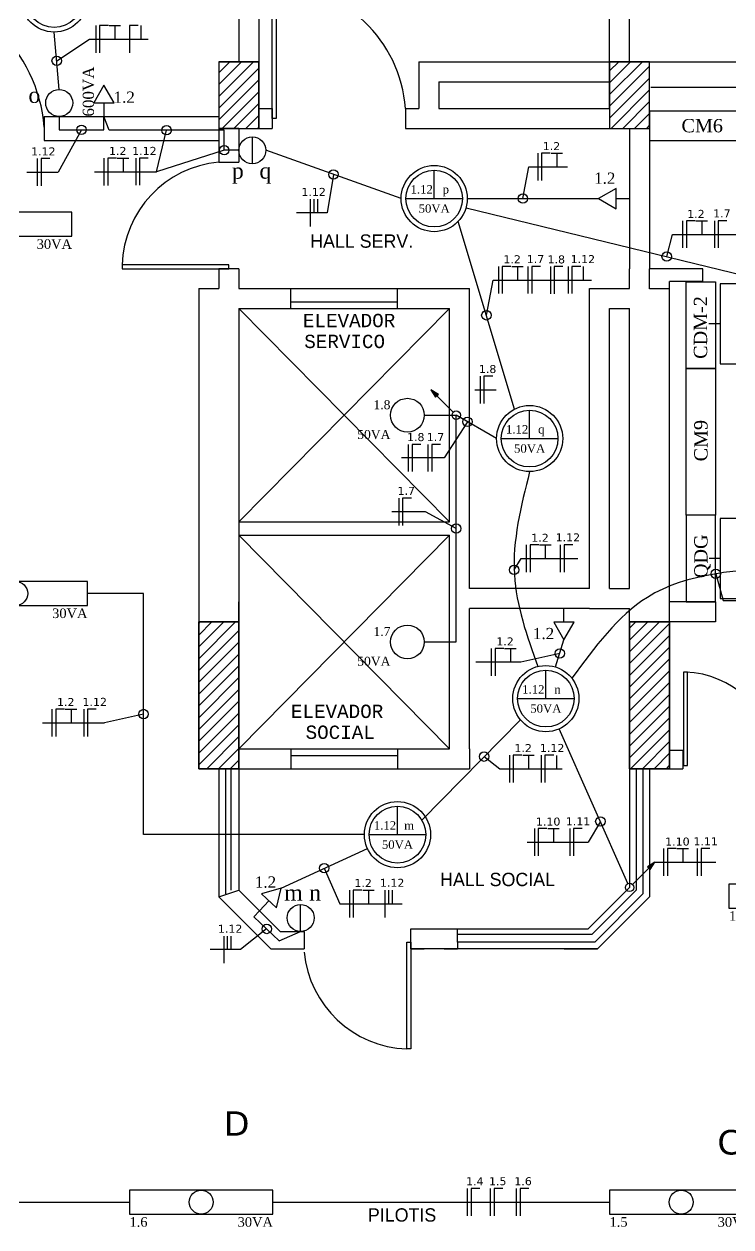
# Model space of a CAD drawing. Extents: x -175055 to -48386, y 10342 to 134050.
# Drawn here: x -68316 to -63015, y 116750 to 125768 of the extents above; entities that cross this region are included whole.
import ezdxf
from ezdxf.enums import TextEntityAlignment as Align

# ---------------------------------------------------------------- set-up
doc = ezdxf.new("R2010")
doc.units = 0
doc.header["$LTSCALE"] = 50
doc.header["$MEASUREMENT"] = 0
doc.layers.get('0').update_dxf_attribs({"linetype": 'CONTINUOUS'})
for name, color, linetype in [('ABE', 7, 'CONTINUOUS'), ('Eletrodutos', 6, 'CONTINUOUS'), ('Inst. Elétricas', 80, 'CONTINUOUS'), ('LOU', 7, 'CONTINUOUS'), ('SIMBOLOGIA', 1, 'CONTINUOUS'), ('TX-M', 5, 'CONTINUOUS')]:
    doc.layers.add(name, color=color, linetype=linetype)
doc.styles.add('JMS1', font='times.ttf')
doc.styles.add('MONOTXT', font='monotxt', dxfattribs={"height": 158.003165})
doc.styles.add('TECHNICLIGHT', font='tel_____.pfb', dxfattribs={"height": 2})

# ---------------------------------------------------------------- blocks, each defined once
blk = doc.blocks.new('*X7')
at = {"color": 0}
for p, q in [((-1509.86, 1239.02), (-1483.88, 1265)), ((-1509.86, 1247.86), (-1492.72, 1265)), ((-1509.86, 1256.7), (-1501.56, 1265)), ((-1216.75, 1258.13), (-1209.87, 1265)), ((-1216.75, 1249.29), (-1201.03, 1265)), ((-1216.75, 1240.45), (-1192.2, 1265)), ((-1509.86, 1230.18), (-1479.86, 1260.18)), ((-1216.75, 1231.61), (-1186.75, 1261.61)), ((-1509.86, 1221.34), (-1479.86, 1251.34)), ((-1216.75, 1222.77), (-1186.75, 1252.77)), ((-1507.36, 1215), (-1479.86, 1242.5)), ((-1215.68, 1215), (-1186.75, 1243.93)), ((-1498.52, 1215), (-1479.86, 1233.66)), ((-1206.84, 1215), (-1186.75, 1235.09)), ((-1489.68, 1215), (-1479.86, 1224.82)), ((-1198, 1215), (-1186.75, 1226.25)), ((-1480.84, 1215), (-1479.86, 1215.99)), ((-1189.16, 1215), (-1186.75, 1217.42))]:
    blk.add_line(p, q, dxfattribs=at)
blk = doc.blocks.new('*X3')
at = {"color": 0}
for p, q in [((-1524.86, 817.43), (-1497.29, 845)), ((-1524.86, 826.27), (-1506.13, 845)), ((-1524.86, 835.11), (-1514.97, 845)), ((-1524.86, 843.95), (-1523.81, 845)), ((-1524.86, 808.59), (-1494.86, 838.59)), ((-1524.86, 799.75), (-1494.86, 829.75)), ((-1524.86, 790.92), (-1494.86, 820.92)), ((-1524.86, 782.08), (-1494.86, 812.08)), ((-1524.86, 773.24), (-1494.86, 803.24)), ((-1524.86, 764.4), (-1494.86, 794.4)), ((-1524.86, 755.56), (-1494.86, 785.56)), ((-1524.86, 746.72), (-1494.86, 776.72)), ((-1524.86, 737.88), (-1494.86, 767.88)), ((-1518.9, 735), (-1494.86, 759.04)), ((-1510.06, 735), (-1494.86, 750.2)), ((-1501.23, 735), (-1494.86, 741.37))]:
    blk.add_line(p, q, dxfattribs=at)
blk = doc.blocks.new('*X1')
at = {"color": 0}
for p, q in [((425.02, 1600.58), (447.41, 1622.97)), ((425.02, 1609.42), (438.57, 1622.97)), ((425.02, 1618.26), (429.73, 1622.97)), ((425.02, 1591.74), (455.02, 1621.74)), ((425.02, 1582.91), (455.02, 1612.91)), ((425.02, 1574.07), (455.02, 1604.07)), ((425.02, 1565.23), (455.02, 1595.23)), ((425.02, 1556.39), (455.02, 1586.39)), ((425.02, 1547.55), (455.02, 1577.55)), ((425.02, 1538.71), (455.02, 1568.71)), ((425.02, 1529.87), (455.02, 1559.87)), ((425.02, 1521.03), (455.02, 1551.03)), ((425.79, 1512.97), (455.02, 1542.19)), ((434.63, 1512.97), (455.02, 1533.36)), ((443.47, 1512.97), (455.02, 1524.52)), ((452.31, 1512.97), (455.02, 1515.68))]:
    blk.add_line(p, q, dxfattribs=at)
blk = doc.blocks.new('A$C37370DF5')
at = {"linetype": 'Continuous'}
for p, q in [((0, 0), (0, 126)), ((-126, 0), (126, 0))]:
    blk.add_line(p, q, dxfattribs=at)
for radius in [147, 126]:
    blk.add_circle((0, 0), radius, dxfattribs=at)
at = {"linetype": 'Continuous', "style": 'JMS1'}
for tag, p in [('CIRC.', (-55.5, 41.2)), ('CMD', (51.8, 41.2)), ('POT.', (0, -44.1))]:
    blk.add_attdef(tag, text='', height=37.5, dxfattribs=at).set_placement(p, align=Align.MIDDLE_CENTER)
blk = doc.blocks.new('A$C7A1A14DC')
at = {"layer": 'SIMBOLOGIA'}
blk.add_line((0.0968, 0), (0, 0), dxfattribs=at)
blk.add_lwpolyline([(0.2219, 0), (0.0968, 0.0723), (0.0968, -0.0723)], close=True, dxfattribs=at)
at = {"layer": 'SIMBOLOGIA', "linetype": 'Continuous', "style": 'JMS1'}
blk.add_attdef('POT', text='', height=0.08, dxfattribs=at).set_placement((0.177, 0.1099), align=Align.MIDDLE_LEFT)
blk.add_attdef('CIRC.', (0.177, -0.1449), '', height=0.08, dxfattribs=at)
blk = doc.blocks.new('A$C6210122E')
at = {"linetype": 'Continuous'}
blk.add_lwpolyline([(-300, -50), (300, -50), (300, 50), (-300, 50)], close=True, dxfattribs=at)
blk.add_circle((0, 0), 50, dxfattribs=at)
at = {"linetype": 'Continuous', "style": 'JMS1'}
for tag, p in [('CMD', (300, 83)), ('POT.', (300, -83))]:
    blk.add_attdef(tag, text='', height=40, dxfattribs=at).set_placement(p, align=Align.MIDDLE_RIGHT)
blk.add_attdef('CIRC.', text='', height=40, dxfattribs=at).set_placement((-300, -83), align=Align.MIDDLE_LEFT)
blk = doc.blocks.new('A$C2AD67FED')
at = {"layer": 'SIMBOLOGIA', "linetype": 'Continuous'}
blk.add_circle((60, 0), 60, dxfattribs=at)
at = {"layer": 'SIMBOLOGIA', "linetype": 'Continuous', "style": 'JMS1'}
blk.add_attdef('CIRC.1', text='', height=70, dxfattribs=at).set_placement((143.7, 0), align=Align.MIDDLE_LEFT)
blk = doc.blocks.new('FASE')
at = {"layer": 'Inst. Elétricas'}
blk.add_line((-21.1, 103.8), (-21.1, -100.4), dxfattribs=at)
blk = doc.blocks.new('NEUTRO')
at = {"layer": 'Inst. Elétricas'}
blk.add_lwpolyline([(66.3, 41.2), (0.9, 41.2), (0.9, -163)], dxfattribs=at)
blk = doc.blocks.new('A$C09D210CD')
at = {"layer": 'SIMBOLOGIA', "linetype": 'Continuous'}
blk.add_line((0, 0), (120, 0), dxfattribs=at)
blk.add_circle((60, 0), 60, dxfattribs=at)
at = {"layer": 'SIMBOLOGIA', "linetype": 'Continuous', "style": 'JMS1'}
blk.add_attdef('CIRC.1', text='', height=70, dxfattribs=at).set_placement((116.1, 31.6), align=Align.BOTTOM_LEFT)
blk.add_attdef('CIRC.2', text='', height=70, dxfattribs=at).set_placement((116.1, -38.1), align=Align.TOP_LEFT)
blk = doc.blocks.new('TERRA')
at = {"layer": 'Inst. Elétricas'}
for p, q in [((15, 22.1), (100.8, 22.1)), ((57.9, 22.1), (57.9, -80))]:
    blk.add_line(p, q, dxfattribs=at)
blk = doc.blocks.new('A$C42C2322C')
at = {"linetype": 'Continuous'}
blk.add_hatch(color=256, dxfattribs=at).paths.add_polyline_path([(89.9, 89.9), (63.7, 73.5), (73.5, 63.7)])
blk.add_line((10.6, 10.6), (68.6, 68.6), dxfattribs=at)
blk.add_lwpolyline([(73.5, 63.7), (89.9, 89.9), (63.7, 73.5)], close=True, dxfattribs=at)
blk.add_circle((0, 0), 15, dxfattribs=at)
blk = doc.blocks.new('A$C7BD834D8')
blk.add_line((112.5, 0), (0, 0))
blk.add_circle((187.5, 0), 75)
at = {"linetype": 'Continuous', "style": 'JMS1'}
for tag, p in [('POT.', (262.9, 65.6)), ('CIRC.', (262.9, -46.7))]:
    blk.add_attdef(tag, text='', height=40, dxfattribs=at).set_placement(p, align=Align.MIDDLE_LEFT)
blk.add_attdef('CMD', text='', height=40, dxfattribs=at).set_placement((187.5, -104), align=Align.MIDDLE_CENTER)

msp = doc.modelspace()

# ---------------------------------------------------------------- linework, layer by layer
for p, q in [((-68071.2, 125492.7), (-67824, 125655)), ((-67824, 125655), (-67386, 125655)), ((-67885.1, 124975.5), (-68061, 124657)), ((-67321.8, 124661), (-67246.5, 124972)), ((-66815, 124821.7), (-67321.8, 124661)), ((-68293.9, 124657), (-68061, 124657)), ((-67787.5, 124661), (-67321.8, 124661)), ((-65995.4, 124640.7), (-66043, 124353)), ((-64575, 124459.6), (-64530, 124697)), ((-64530, 124697), (-64240, 124697)), ((-66043, 124353), (-66272, 124353)), ((-63496.4, 124024.5), (-63452, 124191)), ((-63452, 124191), (-62664, 124191)), ((-63224.4, 123933.7), (-63624.4, 123933.7)), ((-63624.4, 123783.7), (-63624.4, 123933.7)), ((-63224.4, 123837), (-63224.4, 123933.7)), ((-64849, 123584.6), (-64798, 123849)), ((-64798, 123849), (-64061, 123849)), ((-63224.4, 123837), (-63474.4, 123837)), ((-63474.4, 123783.7), (-63474.4, 123837)), ((-63474.4, 123783.7), (-63624.4, 123783.7)), ((-64934.7, 123025.2), (-64775, 123025.2)), ((-64990.5, 122786.8), (-65165, 122515)), ((-65165, 122515), (-65485, 122515)), ((-65306, 122112), (-65557, 122112)), ((-65074.4, 121985.5), (-65305, 122112)), ((-64640.6, 121675.5), (-64588.8, 121761.1)), ((-64588.8, 121761.1), (-64163, 121761.1)), ((-63128.4, 121646.5), (-63073.8, 121446.1)), ((-63129.4, 121435.5), (-63474.4, 121435.5)), ((-63129.4, 121435.5), (-63129.4, 121285.5)), ((-63073.8, 121446.1), (-62608.1, 121446.1)), ((-63129.4, 121285.5), (-63474.4, 121285.5)), ((-64298.4, 121049.7), (-64590, 120984)), ((-64590, 120984), (-64929, 120984)), ((-67420, 120595.3), (-67711.6, 120529.5)), ((-68177.3, 120529.5), (-67711.6, 120529.5)), ((-64866.2, 120275.8), (-64747, 120184)), ((-64747, 120184), (-64281.3, 120184)), ((-63993.9, 119789.8), (-64086, 119635)), ((-64542, 119635), (-64086, 119635)), ((-66064.7, 119439), (-65947, 119173)), ((-63584.7, 119485.2), (-63128.7, 119485.2)), ((-65947, 119173), (-65481.3, 119173)), ((-66497.5, 118985.6), (-66692, 118829)), ((-66692, 118829), (-66921, 118829))]:
    msp.add_line(p, q)
at = {"color": 4}
for centre in [(-68071.2, 125492.7), (-67885.1, 124975.5), (-67246.5, 124972), (-66815, 124821.7), (-65995.4, 124640.7), (-64575, 124459.6), (-63496.4, 124024.5), (-64849, 123584.6), (-64990.5, 122786.8), (-65074.4, 121985.5), (-64640.6, 121675.5), (-63128.4, 121646.5), (-64298.4, 121049.7), (-67420, 120595.3), (-64866.2, 120275.8), (-63993.9, 119789.8), (-66064.7, 119439), (-66495.7, 118983.9)]:
    msp.add_circle(centre, 35.3, dxfattribs=at)
at = {"layer": 'ABE', "color": 7}
for p, q in [((-66705.5, 127033.7), (-66705.5, 125485.5)), ((-66555.5, 127033.7), (-66555.5, 125135.5)), ((-63924.4, 125135.5), (-63924.4, 127033.7)), ((-63774.4, 125485.5), (-63774.4, 127033.7)), ((-66855.5, 125485.5), (-66555.5, 125485.5)), ((-66855.5, 125485.5), (-66855.5, 124733.7)), ((-65355.5, 125485.5), (-65355.5, 125135.5)), ((-65355.5, 125485.5), (-63624.4, 125485.5)), ((-63624.4, 125485.5), (-60874.4, 125485.5)), ((-65205.5, 125335.5), (-65205.5, 125135.5)), ((-65205.5, 125335.5), (-63924.4, 125335.5)), ((-63614.4, 125295.5), (-61024.4, 125295.5)), ((-66555.5, 125135.5), (-66555.5, 124985.5)), ((-66555.5, 125135.5), (-66455.5, 125135.5)), ((-66455.5, 125135.5), (-66455.5, 124985.5)), ((-65455.5, 125135.5), (-65355.5, 125135.5)), ((-65455.5, 125135.5), (-65455.5, 124985.5)), ((-65205.5, 125135.5), (-63924.4, 125135.5)), ((-65205.5, 125135.5), (-63924.4, 125135.5)), ((-63924.4, 125135.5), (-63924.4, 124985.5)), ((-68164.4, 125075.5), (-68164.4, 124895.5)), ((-68164.4, 125075.5), (-66855.5, 125075.5)), ((-63624.4, 125009.6), (-63624.4, 123933.7)), ((-66705.5, 124985.5), (-66855.5, 124985.5)), ((-66705.5, 124985.5), (-66705.5, 124733.7)), ((-66705.5, 124985.5), (-66705.5, 124733.7)), ((-66705.5, 124985.5), (-66455.5, 124985.5)), ((-65455.5, 124985.5), (-63774.4, 124985.5)), ((-63774.4, 124985.5), (-63774.4, 123933.7)), ((-63774.4, 124985.5), (-63624.4, 124985.5)), ((-68164.4, 124895.5), (-66855.5, 124895.5)), ((-66855.5, 124733.7), (-66705.5, 124733.7)), ((-66705.5, 123933.7), (-66855.5, 123933.7)), ((-66855.5, 123933.7), (-66855.5, 123785.5)), ((-66705.5, 123933.7), (-66705.5, 123785.5)), ((-66705.5, 123933.7), (-66705.5, 123933.7)), ((-66705.5, 123933.7), (-66705.5, 123785.5)), ((-63774.4, 123785.5), (-63774.4, 123933.7)), ((-67005.5, 123785.5), (-66855.5, 123785.5)), ((-67005.5, 123785.5), (-67005.5, 120335.5)), ((-66705.5, 123785.5), (-64974.4, 123785.5)), ((-66315, 123635.5), (-66315, 123785.5)), ((-65515, 123635.5), (-65515, 123785.5)), ((-64974.4, 121535.5), (-64974.4, 123785.5)), ((-64074.4, 123785.5), (-63774.4, 123785.5)), ((-64074.4, 121535.5), (-64074.4, 123785.5)), ((-63474.4, 120335.5), (-63474.4, 123783.7)), ((-66315, 123685.5), (-65515, 123685.5)), ((-66705.5, 123635.5), (-65124.4, 123635.5)), ((-66705.5, 123635.5), (-66705.5, 120335.5)), ((-66705.5, 122035.5), (-65124.4, 123635.5)), ((-66705.5, 123635.5), (-65124.4, 122035.5)), ((-65124.4, 122035.5), (-65124.4, 123635.5)), ((-63924.4, 123635.5), (-63774.4, 123635.5)), ((-63924.4, 123635.5), (-63774.4, 123635.5)), ((-63924.4, 121535.5), (-63924.4, 123635.5)), ((-63774.4, 121535.5), (-63774.4, 123635.5)), ((-63774.4, 121535.5), (-63774.4, 123635.5)), ((-66705.5, 122035.5), (-65124.4, 122035.5)), ((-66705.5, 121935.5), (-65124.4, 121935.5)), ((-66705.5, 120335.5), (-65124.4, 121935.5)), ((-66705.5, 121935.5), (-65124.4, 120335.5)), ((-65124.4, 120335.5), (-65124.4, 121935.5)), ((-64074.4, 121535.5), (-64974.4, 121535.5)), ((-63924.4, 121535.5), (-63774.4, 121535.5)), ((-67005.5, 121435.5), (-67005.5, 120335.5)), ((-67005.5, 121435.5), (-67005.5, 120335.5)), ((-67005.5, 121435.5), (-67005.5, 120335.5)), ((-66705.5, 120335.5), (-66705.5, 121435.5)), ((-66705.5, 120335.5), (-66705.5, 121435.5)), ((-66705.5, 120335.5), (-66705.5, 121385.5)), ((-64074.4, 121385.5), (-64974.4, 121385.5)), ((-64974.4, 120335.5), (-64974.4, 121385.5)), ((-64074.4, 121385.5), (-63774.4, 121385.5)), ((-63774.4, 120335.5), (-63774.4, 121385.5)), ((-67005.5, 121285.5), (-66705.5, 121285.5)), ((-67005.5, 121285.5), (-66705.5, 121285.5)), ((-67005.5, 120185.5), (-67005.5, 121285.5)), ((-67005.5, 120185.5), (-67005.5, 121285.5)), ((-66705.5, 121285.5), (-66705.5, 120185.5)), ((-66705.5, 121285.5), (-66705.5, 120185.5)), ((-63474.4, 121285.5), (-63774.4, 121285.5)), ((-63474.4, 121285.5), (-63774.4, 121285.5)), ((-63774.4, 121285.5), (-63774.4, 120185.5)), ((-63774.4, 121285.5), (-63774.4, 120185.5)), ((-63474.4, 120185.5), (-63474.4, 121285.5)), ((-63474.4, 120185.5), (-63474.4, 121285.5)), ((-66705.5, 120335.5), (-65124.4, 120335.5)), ((-66315, 120335.5), (-66315, 120185.5)), ((-65515, 120335.5), (-65515, 120185.5)), ((-64974.4, 120335.5), (-64974.4, 120185.5)), ((-63474.4, 120325.5), (-63374.4, 120325.5)), ((-63374.4, 120325.5), (-63374.4, 120185.5)), ((-66315, 120285.5), (-65515, 120285.5)), ((-66705.5, 120185.5), (-67005.5, 120185.5)), ((-66705.5, 120185.5), (-67005.5, 120185.5)), ((-66855.5, 120185.5), (-66705.5, 120185.5)), ((-66855.5, 120185.5), (-66855.5, 119226)), ((-66805.5, 120185.5), (-66805.5, 119246.7)), ((-66764.4, 120185.5), (-66764.4, 119275.5)), ((-66705.5, 120185.5), (-64974.4, 120185.5)), ((-66704.4, 120185.5), (-66704.4, 119275.5)), ((-63774.4, 120185.5), (-63774.4, 119295.5)), ((-63774.4, 120185.5), (-63474.4, 120185.5)), ((-63774.4, 120185.5), (-63474.4, 120185.5)), ((-63624.4, 120185.5), (-63774.4, 120185.5)), ((-63724.4, 120185.5), (-63724.4, 119275.5)), ((-63674.4, 120185.5), (-63674.4, 119246.7)), ((-63624.4, 120185.5), (-63624.4, 119226)), ((-63474.4, 120185.5), (-63374.4, 120185.5)), ((-66465, 118835.5), (-66855.5, 119226)), ((-66854.4, 119225.5), (-66704.4, 119275.5)), ((-66704.4, 119275.5), (-66394.4, 118965.5)), ((-63774.4, 119295.5), (-64084.4, 118985.5)), ((-63724.4, 119275.5), (-64054.4, 118945.5)), ((-64035.7, 118885.5), (-63674.4, 119246.7)), ((-64015, 118835.5), (-63624.4, 119226)), ((-66394.4, 118965.5), (-66214.4, 118965.5)), ((-66214.4, 118965.5), (-66214.4, 118835.5)), ((-65415, 118835.5), (-65415, 118985.5)), ((-65415, 118985.5), (-65065, 118985.5)), ((-65065, 118885.5), (-65065, 118985.5)), ((-65064.4, 118985.5), (-64084.4, 118985.5)), ((-65065, 118885.5), (-65065, 118835.5)), ((-64035.7, 118885.5), (-65065, 118885.5)), ((-65064.4, 118945.5), (-64054.4, 118945.5)), ((-66464.4, 118835.5), (-66214.4, 118835.5)), ((-65415, 118835.5), (-65315, 118835.5)), ((-64015, 118835.5), (-65415, 118835.5)), ((-65165, 118835.5), (-65065, 118835.5)), ((-64265, 118835.5), (-64015, 118835.5))]:
    msp.add_line(p, q, dxfattribs=at)
for points in [[(-66455.5, 125060.5), (-66455.5, 126060.5), (-66425.5, 126060.5), (-66425.5, 125060.5)], [(-66855.5, 125485.5), (-66855.5, 124985.5), (-66555.5, 124985.5), (-66555.5, 125485.5)], [(-63924.4, 125485.5), (-63924.4, 124985.5), (-63624.4, 124985.5), (-63624.4, 125485.5)], [(-67580.5, 123933.7), (-66780.5, 123933.7), (-66780.5, 123963.7), (-67580.5, 123963.7)], [(-66705.5, 120185.5), (-66705.5, 121285.5), (-67005.5, 121285.5), (-67005.5, 120185.5)], [(-63474.4, 121285.5), (-63774.4, 121285.5), (-63774.4, 120185.5), (-63474.4, 120185.5)], [(-63474.4, 121285.5), (-63774.4, 121285.5), (-63774.4, 120185.5), (-63474.4, 120185.5)], [(-63774.4, 120185.5), (-63774.4, 121285.5), (-63474.4, 121285.5), (-63474.4, 120185.5)], [(-63369.5, 120209.3), (-63339.5, 120209.3), (-63339.5, 120909.3), (-63369.5, 120909.3)], [(-65445, 118085.5), (-65445, 118885.5), (-65415, 118885.5), (-65415, 118085.5)]]:
    msp.add_lwpolyline(points, close=True, dxfattribs=at)
for points in [[(-67005.5, 121435.5), (-67005.5, 120335.5)], [(-66705.5, 120335.5), (-66705.5, 121435.5)]]:
    msp.add_lwpolyline(points, dxfattribs=at)
for centre, radius, start, end in [((-69318.9, 124898.7), 1158.5, 4.78981, 86.80904), ((-66452.7, 125060.8), 1000, 4.27995, 88.44071), ((-66781, 123937.2), 800, 95.34776, 178.10045), ((-63379.7, 120209.8), 700, 6.11081, 87.86954), ((-65418.5, 118885), 800, 185.34776, 268.10045)]:
    msp.add_arc(centre, radius, start, end, dxfattribs=at)
at = {"layer": 'Eletrodutos'}
for p, q in [((-68052.5, 125278), (-68090, 125707.4)), ((-68052.5, 125075.5), (-68052.5, 124975.5)), ((-67717.6, 124975.5), (-67717.6, 125075.5)), ((-67678, 124972), (-67717.6, 125075.5)), ((-68052.5, 124975.5), (-67717.6, 124975.5)), ((-66815, 124972), (-67678, 124972)), ((-66815, 124821.7), (-66815, 124972)), ((-66705.2, 124821.7), (-66815, 124821.7)), ((-65488, 124459.6), (-66502.8, 124821.7)), ((-64991.9, 124459.6), (-64008.5, 124459.6)), ((-65001.5, 124391.2), (-62567.5, 123798.2)), ((-64636.9, 122881.6), (-65061.2, 124287.6)), ((-63094.4, 123521.2), (-63180, 123521.2)), ((-65124.4, 122835.5), (-65074.4, 122835.5)), ((-64772.5, 122660.5), (-65074.4, 122835.5)), ((-65074.4, 121135.5), (-65074.4, 122835.5)), ((-63095.2, 121762), (-63179, 121762)), ((-67420, 121499.5), (-67840.5, 121499.5)), ((-67420, 119691), (-67420, 121499.5)), ((-65124.4, 121135.5), (-65074.4, 121135.5)), ((-64329.8, 120948), (-64267, 121151.4)), ((-65333.3, 119800.5), (-64594, 120552.8)), ((-63787.3, 119324.4), (-64302.2, 120484.3)), ((-65763.6, 119691), (-67420, 119691)), ((-66388.5, 119290.4), (-65741, 119587.5)), ((-66549.4, 119120.5), (-66592.2, 119075.3)), ((-66592.2, 119075.3), (-66402.8, 118895.9)), ((-66402.8, 118895.9), (-66242, 118965.5)), ((-70049.5, 116936.3), (-67525.3, 116936.3)), ((-66449.5, 116936.3), (-63925.3, 116936.3))]:
    msp.add_line(p, q, dxfattribs=at)
for points in [[(-64524.4, 122412.4), (-64639, 121641), (-64463.9, 120951.4)], [(-62567.5, 121696.7), (-63641, 121470), (-64207.1, 120863.3)]]:
    msp.add_spline(points, degree=3, dxfattribs=at)
at = {"layer": 'Inst. Elétricas'}
for p, q in [((-66143.1, 124455.1), (-66143.1, 124353)), ((-66116.1, 124455.1), (-66116.1, 124353)), ((-64324, 120285), (-64324, 120184)), ((-65581.8, 119273.6), (-65581.8, 119172.5)), ((-65554.8, 119273.6), (-65554.8, 119172.5)), ((-66792.1, 118929.6), (-66792.1, 118828.5)), ((-66765.1, 118929.6), (-66765.1, 118828.5))]:
    msp.add_line(p, q, dxfattribs=at)
for points in [[(-67440.9, 125757.1), (-67440.9, 125757.1), (-67440.9, 125655)], [(-64121.8, 123950.6), (-64121.8, 123950.6), (-64121.8, 123849)]]:
    msp.add_lwpolyline(points, dxfattribs=at)
at = {"layer": 'LOU'}
for points in [[(-63094.4, 123221.2), (-62494.4, 123221.2), (-62494.4, 123821.2), (-63094.4, 123821.2)], [(-63095.2, 121462), (-62495.2, 121462), (-62495.2, 122062), (-63095.2, 122062)]]:
    msp.add_lwpolyline(points, close=True, dxfattribs=at)
at = {"layer": 'TX-M'}
for points in [[(-63624.4, 124895.5), (-62854.4, 124895.5), (-62854.4, 125115.5), (-63624.4, 125115.5)], [(-63349.4, 123185.5), (-63349.4, 123835.5), (-63129.4, 123835.5), (-63129.4, 123185.5)], [(-63349.4, 122085.5), (-63349.4, 123185.5), (-63129.4, 123185.5), (-63129.4, 122085.5)], [(-63349.4, 122085.5), (-63349.4, 121435.5), (-63129.4, 121435.5), (-63129.4, 122085.5)]]:
    msp.add_lwpolyline(points, close=True, dxfattribs=at)

# ---------------------------------------------------------------- block references
at = {"color": 7, "true_color": 0xffffff}
for name, p in [('FASE', (-67756.9, 125653.3)), ('NEUTRO', (-67749.8, 125715.9)), ('TERRA', (-67692.8, 125735)), ('NEUTRO', (-67526.9, 125716.3)), ('FASE', (-68196.8, 124655.8)), ('NEUTRO', (-68189.7, 124718.3)), ('FASE', (-67695.6, 124659.3)), ('NEUTRO', (-67688.5, 124721.9)), ('TERRA', (-67631.5, 124741)), ('FASE', (-67457.5, 124659.8)), ('NEUTRO', (-67450.5, 124722.3)), ('FASE', (-64442.9, 124695.3)), ('NEUTRO', (-64435.8, 124757.9)), ('TERRA', (-64378.8, 124777)), ('FASE', (-66147.9, 124351.3)), ('FASE', (-63356.1, 124189.8)), ('NEUTRO', (-63349, 124252.3)), ('TERRA', (-63292, 124271.5)), ('FASE', (-63118, 124190.2)), ('NEUTRO', (-63110.9, 124252.8)), ('FASE', (-64737.9, 123847.3)), ('NEUTRO', (-64730.8, 123909.9)), ('TERRA', (-64673.8, 123929)), ('FASE', (-64515.9, 123847.3)), ('NEUTRO', (-64508.8, 123909.9)), ('FASE', (-64347.8, 123846.4)), ('NEUTRO', (-64340.8, 123909)), ('FASE', (-64214.9, 123847.3)), ('NEUTRO', (-64207.8, 123909.9)), ('FASE', (-64874.9, 123023.5)), ('NEUTRO', (-64867.8, 123086.1)), ('FASE', (-65413.9, 122513.3)), ('NEUTRO', (-65406.8, 122575.9)), ('FASE', (-65265.9, 122513.3)), ('NEUTRO', (-65258.8, 122575.9)), ('FASE', (-65484.9, 122110.3)), ('NEUTRO', (-65477.8, 122172.9)), ('FASE', (-64528.7, 121759.4)), ('NEUTRO', (-64521.6, 121822)), ('TERRA', (-64464.6, 121841.1)), ('FASE', (-64273.9, 121759.4)), ('NEUTRO', (-64266.8, 121822)), ('FASE', (-64791, 120982.3)), ('NEUTRO', (-64783.9, 121044.9)), ('TERRA', (-64726.9, 121064)), ('FASE', (-68085.5, 120527.9)), ('NEUTRO', (-68078.4, 120590.4)), ('TERRA', (-68021.4, 120609.5)), ('FASE', (-67847.4, 120528.3)), ('NEUTRO', (-67840.3, 120590.9)), ('FASE', (-64655.2, 120182.3)), ('NEUTRO', (-64648.1, 120244.9)), ('TERRA', (-64591.1, 120264)), ('FASE', (-64417.1, 120182.8)), ('NEUTRO', (-64410, 120245.3)), ('FASE', (-64467.9, 119633.3)), ('NEUTRO', (-64460.8, 119695.9)), ('TERRA', (-64403.8, 119715)), ('FASE', (-64202.9, 119633.3)), ('NEUTRO', (-64195.8, 119695.9)), ('FASE', (-63498.6, 119483.5)), ('NEUTRO', (-63491.5, 119546.1)), ('TERRA', (-63434.5, 119565.2)), ('FASE', (-63245.6, 119483.5)), ('NEUTRO', (-63238.5, 119546.1)), ('FASE', (-65855.2, 119171.3)), ('NEUTRO', (-65848.1, 119233.9)), ('TERRA', (-65791.1, 119253)), ('FASE', (-65588.9, 119171.3)), ('FASE', (-66796.9, 118827.3)), ('FASE', (-64970.6, 116934.6)), ('NEUTRO', (-64963.5, 116997.2)), ('FASE', (-64799.1, 116934.6)), ('NEUTRO', (-64792, 116997.2)), ('FASE', (-64603.5, 116934.6)), ('NEUTRO', (-64596.4, 116997.2))]:
    msp.add_blockref(name, p, dxfattribs=at)
at = {"color": 1, "linetype": 'Continuous'}
ref = msp.add_blockref('A$C7A1A14DC', (-67717.6, 125075.5), dxfattribs=dict(at, xscale=1054.6875, yscale=1054.6875, zscale=1054.6875, rotation=90))
ref.add_attrib('POT', '600VA', dxfattribs={"linetype": 'Continuous', "height": 84.38, "rotation": 90, "style": 'JMS1'}).set_placement((-67833.5, 125262.1), align=Align.MIDDLE_CENTER)
ref.add_attrib('CIRC.', '1.2', dxfattribs={"linetype": 'Continuous', "height": 84.38, "style": 'JMS1'}).set_placement((-67564.8, 125262.1), align=Align.TOP_CENTER)
ref = msp.add_blockref('A$C7A1A14DC', (-63774.4, 124459.6), dxfattribs=dict(at, xscale=1054.6875, yscale=1054.6875, zscale=1054.6875, rotation=180))
ref.add_attrib('CIRC.', '1.2', dxfattribs={"linetype": 'Continuous', "height": 84.38, "style": 'JMS1'}).set_placement((-63961.1, 124612.5), align=Align.MIDDLE_CENTER)
ref = msp.add_blockref('A$C7A1A14DC', (-64267, 121385.5), dxfattribs=dict(at, xscale=1054.6875, yscale=1054.6875, zscale=1054.6875, rotation=269.9999999999999))
ref.add_attrib('CIRC.', '1.2', dxfattribs={"linetype": 'Continuous', "height": 84.38, "style": 'JMS1'}).set_placement((-64419.9, 121198.8), align=Align.MIDDLE_CENTER)
ref = msp.add_blockref('A$C7A1A14DC', (-66549.4, 119120.5), dxfattribs=dict(at, xscale=1054.6875, yscale=1054.6875, zscale=1054.6875, rotation=46.55244881399196))
ref.add_attrib('POT', '1.2', dxfattribs={"linetype": 'Continuous', "height": 84.38, "style": 'JMS1'}).set_placement((-66505.2, 119335.7), align=Align.MIDDLE_CENTER)
at = {"layer": 'ABE', "color": 7, "xscale": 10, "yscale": 10, "zscale": 10}
for name, p in [('*X7', (-51756.9, 112835.5)), ('*X3', (-51756.9, 112835.5)), ('*X1', (-68024.6, 105055.8))]:
    msp.add_blockref(name, p, dxfattribs=at)
at = {"layer": 'SIMBOLOGIA', "xscale": 1.6875, "yscale": 1.6875, "zscale": 1.6875}
for p, values in [((-68090, 125955.5), {'POT.': '100VA', 'CIRC.': '1.12', 'CMD': 'o'}), ((-65240, 124459.6), {'POT.': '50VA', 'CIRC.': '1.12', 'CMD': 'p'}), ((-64524.4, 122660.5), {'POT.': '50VA', 'CIRC.': '1.12', 'CMD': 'q'}), ((-64402.9, 120711), {'POT.': '50VA', 'CIRC.': '1.12', 'CMD': 'n'}), ((-65515.6, 119691), {'POT.': '50VA', 'CIRC.': '1.12', 'CMD': 'm'})]:
    msp.add_blockref('A$C37370DF5', p, dxfattribs=at).add_auto_attribs(values)
at = {"layer": 'SIMBOLOGIA', "linetype": 'Continuous'}
ref = msp.add_blockref('A$C2AD67FED', (-67951.2, 125176.7), dxfattribs=dict(at, xscale=1.687500000931323, yscale=1.687499983236194, zscale=1.687500000931323, rotation=180))
ref.add_attrib('CIRC.1', 'o', dxfattribs={"layer": '0', "linetype": 'Continuous', "height": 118.1, "style": 'JMS1'}).set_placement((-68193.8, 125176.7), align=Align.RIGHT)
ref = msp.add_blockref('A$C09D210CD', (-66604, 124923), dxfattribs=dict(at, xscale=1.687500000931323, yscale=1.687499983236194, zscale=1.687500000931323, rotation=270))
ref.add_attrib('CIRC.1', 'q', dxfattribs={"layer": '0', "linetype": 'Continuous', "height": 118.1, "style": 'JMS1'}).set_placement((-66550.7, 124727.1), align=Align.TOP_LEFT)
ref.add_attrib('CIRC.2', 'p', dxfattribs={"layer": '0', "linetype": 'Continuous', "height": 118.1, "style": 'JMS1'}).set_placement((-66668.2, 124727.1), align=Align.TOP_RIGHT)
at = {"layer": 'SIMBOLOGIA', "linetype": 'Continuous', "xscale": 1.792968750931323, "yscale": 1.792968716472387, "zscale": 1.792968750931323}
for p, values in [((-68494.3, 124267.3), {'POT.': '30VA', 'CIRC.': '1.6'}), ((-68378.4, 121499.5), {'POT.': '30VA', 'CIRC.': '1.5'}), ((-62491.4, 119229.9), {'POT.': '30VA', 'CIRC.': '1.6'}), ((-66987.4, 116936.3), {'POT.': '30VA', 'CIRC.': '1.6'}), ((-63387.4, 116936.3), {'POT.': '30VA', 'CIRC.': '1.5'})]:
    msp.add_blockref('A$C6210122E', p, dxfattribs=at).add_auto_attribs(values)
at = {"layer": 'SIMBOLOGIA', "color": 0, "linetype": 'Continuous', "xscale": 2.109375000232831, "yscale": 2.109375000232831, "zscale": 2.109375000232831, "rotation": 90}
msp.add_blockref('A$C42C2322C', (-65074.4, 122835.5), dxfattribs=at)
at = {"layer": 'SIMBOLOGIA'}
ref = msp.add_blockref('A$C7BD834D8', (-65124.4, 122835.5), dxfattribs=dict(at, xscale=1.6875, yscale=1.6875, zscale=1.6875, rotation=180))
ref.add_attrib('POT.', '50VA', dxfattribs={"layer": '0', "linetype": 'Continuous', "height": 67.5, "style": 'JMS1'}).set_placement((-65568.1, 122724.8), align=Align.TOP_RIGHT)
ref.add_attrib('CIRC.', '1.8', dxfattribs={"layer": '0', "linetype": 'Continuous', "height": 67.5, "style": 'JMS1'}).set_placement((-65568.1, 122914.2), align=Align.MIDDLE_RIGHT)
ref = msp.add_blockref('A$C7BD834D8', (-65124.4, 121135.5), dxfattribs=dict(at, xscale=1.6875, yscale=1.6875, zscale=1.6875, rotation=180))
ref.add_attrib('POT.', '50VA', dxfattribs={"layer": '0', "linetype": 'Continuous', "height": 67.5, "style": 'JMS1'}).set_placement((-65568.1, 121024.8), align=Align.TOP_RIGHT)
ref.add_attrib('CIRC.', '1.7', dxfattribs={"layer": '0', "linetype": 'Continuous', "height": 67.5, "style": 'JMS1'}).set_placement((-65568.1, 121214.2), align=Align.MIDDLE_RIGHT)
at = {"layer": 'SIMBOLOGIA', "color": 0, "linetype": 'Continuous', "xscale": 2.109375000232831, "yscale": 2.109375000232831, "zscale": 2.109375000232831}
msp.add_blockref('A$C42C2322C', (-63774.4, 119295.5), dxfattribs=at)
at = {"layer": 'SIMBOLOGIA', "linetype": 'Continuous'}
ref = msp.add_blockref('A$C09D210CD', (-66242, 118965.5), dxfattribs=dict(at, xscale=1.687500000931323, yscale=1.687499983236194, zscale=1.687500000931323, rotation=90))
ref.add_attrib('CIRC.1', 'm', dxfattribs={"layer": '0', "linetype": 'Continuous', "height": 118.1, "style": 'JMS1'}).set_placement((-66295.3, 119161.4), align=Align.BOTTOM_CENTER)
ref.add_attrib('CIRC.2', 'n', dxfattribs={"layer": '0', "linetype": 'Continuous', "height": 118.1, "style": 'JMS1'}).set_placement((-66177.8, 119161.4), align=Align.BOTTOM_LEFT)

# ---------------------------------------------------------------- texts
at = {"insert": (-63385.4, 125056.3), "char_height": 100, "attachment_point": 1, "style": 'JMS1'}
msp.add_mtext_dynamic_manual_height_columns('CM6', width=336.748, gutter_width=337.5, heights=[0], dxfattribs=at)
at = {"color": 7, "char_height": 60, "attachment_point": 1, "style": 'TECHNICLIGHT'}
for s, width, insert in [('{\\fVerdana|b0|i0|c0|p34;1.2}', 123, (-67678.9, 124846.6)), ('{\\fVerdana|b0|i0|c0|p34;1.2}', 123, (-64426.2, 124882.6)), ('{\\fVerdana|b0|i0|c0|p34;1.2}', 123, (-63342.6, 124374.7)), ('{\\fVerdana|b0|i0|c0|p34;1.2}', 123, (-64721.2, 124034.6)), ('{\\fVerdana|b0|i0|c0|p34;1.2}', 123, (-64512, 121946.7)), ('{\\fVerdana|b0|i0|c0|p34;1.2}', 123, (-64774.3, 121169.6)), ('{\\fVerdana|b0|i0|c0|p34;1.2}', 123, (-68068.8, 120715.1)), ('{\\fVerdana|b0|i0|c0|p34;1.2}', 123, (-64638.4, 120369.6)), ('{\\fVerdana|b0|i0|c0|p34;1.10}', 103.702, (-64477, 119819)), ('{\\fVerdana|b0|i0|c0|p34;1.11}', 187.324, (-64252.8, 119820.6)), ('{\\fVerdana|b0|i0|c0|p34;1.10}', 103.702, (-63507.7, 119669.2)), ('{\\fVerdana|b0|i0|c0|p34;1.11}', 187.324, (-63295.5, 119670.8)), ('{\\fVerdana|b0|i0|c0|p34;1.2}', 123, (-65838.4, 119358.6))]:
    msp.add_mtext_dynamic_manual_height_columns(s, width=width, gutter_width=10, heights=[0], dxfattribs=dict(at, insert=insert))
at = {"char_height": 100, "attachment_point": 1, "rotation": 90, "style": 'JMS1'}
for s, insert in [('CDM-2', (-63293, 123258)), ('CM9', (-63290.2, 122489.4)), ('QDG', (-63290.2, 121614.4))]:
    msp.add_mtext_dynamic_manual_height_columns(s, width=336.748, gutter_width=337.5, heights=[0], dxfattribs=dict(at, insert=insert))
at = {"layer": 'ABE', "color": 7}
for s, p in [('HALL SERV.', (-66170.4, 124090.9)), ('HALL SOCIAL', (-65196, 119305)), ('PILOTIS', (-65737.2, 116789.8))]:
    msp.add_text(s, height=100, dxfattribs=at).set_placement(p)
at = {"layer": 'ABE', "color": 7, "style": 'MONOTXT'}
for s, p in [('ELEVADOR', (-66224.4, 123495.5)), ('SERVICO', (-66214.4, 123338.8)), ('ELEVADOR', (-66314.4, 120565.5)), ('SOCIAL', (-66204.4, 120408.8))]:
    msp.add_text(s, height=100, dxfattribs=at).set_placement(p)
at = {"layer": 'Eletrodutos', "char_height": 183.885, "attachment_point": 1, "style": 'TECHNICLIGHT'}
for s, insert in [('{\\fVerdana|b0|i0|c0|p34;\\C41;\\c5369588;D}', (-66819.1, 117617.1)), ('{\\fVerdana|b0|i0|c0|p34;\\C41;\\c5369588;C}', (-63116.6, 117477.1))]:
    msp.add_mtext_dynamic_manual_height_columns(s, width=660.226, gutter_width=10, heights=[0], dxfattribs=dict(at, insert=insert))
at = {"layer": 'Inst. Elétricas', "color": 7, "char_height": 60, "attachment_point": 1, "style": 'TECHNICLIGHT'}
for s, width, insert in [('{\\fVerdana|b0|i0|c0|p34;1.12}', 119.545, (-68263, 124843)), ('{\\fVerdana|b0|i0|c0|p34;1.12}', 119.545, (-67505, 124847)), ('{\\fVerdana|b0|i0|c0|p34;1.12}', 119.545, (-66236, 124539.5)), ('{\\fVerdana|b0|i0|c0|p34;1.7}', 119.545, (-63147.9, 124378.4)), ('{\\fVerdana|b0|i0|c0|p34;1.7}', 119.545, (-64545.9, 124035.5)), ('{\\fVerdana|b0|i0|c0|p34;1.8}', 119.545, (-64389.8, 124033.7)), ('{\\fVerdana|b0|i0|c0|p34;1.12}', 119.545, (-64216.8, 124035.5)), ('{\\fVerdana|b0|i0|c0|p34;1.8}', 95.742, (-64904.9, 123211.7)), ('{\\fVerdana|b0|i0|c0|p34;1.8}', 95.742, (-65443.9, 122701.5)), ('{\\fVerdana|b0|i0|c0|p34;1.7}', 95.742, (-65295.9, 122701.5)), ('{\\fVerdana|b0|i0|c0|p34;1.7}', 95.742, (-65514.9, 122298.5)), ('{\\fVerdana|b0|i0|c0|p34;1.12}', 119.545, (-64329.1, 121949.4)), ('{\\fVerdana|b0|i0|c0|p34;1.12}', 119.545, (-67877.4, 120716.5)), ('{\\fVerdana|b0|i0|c0|p34;1.12}', 119.545, (-64447, 120370.9)), ('{\\fVerdana|b0|i0|c0|p34;1.12}', 119.545, (-65647, 119359.9)), ('{\\fVerdana|b0|i0|c0|p34;1.12}', 119.545, (-66862, 119015.5)), ('{\\fVerdana|b0|i0|c0|p34;1.4}', 123, (-65000.6, 117122.8)), ('{\\fVerdana|b0|i0|c0|p34;1.5}', 95.742, (-64829.1, 117122.8)), ('{\\fVerdana|b0|i0|c0|p34;1.6}', 123, (-64639, 117122.8))]:
    msp.add_mtext_dynamic_manual_height_columns(s, width=width, gutter_width=10, heights=[0], dxfattribs=dict(at, insert=insert))

doc.saveas('drawing.dxf')
